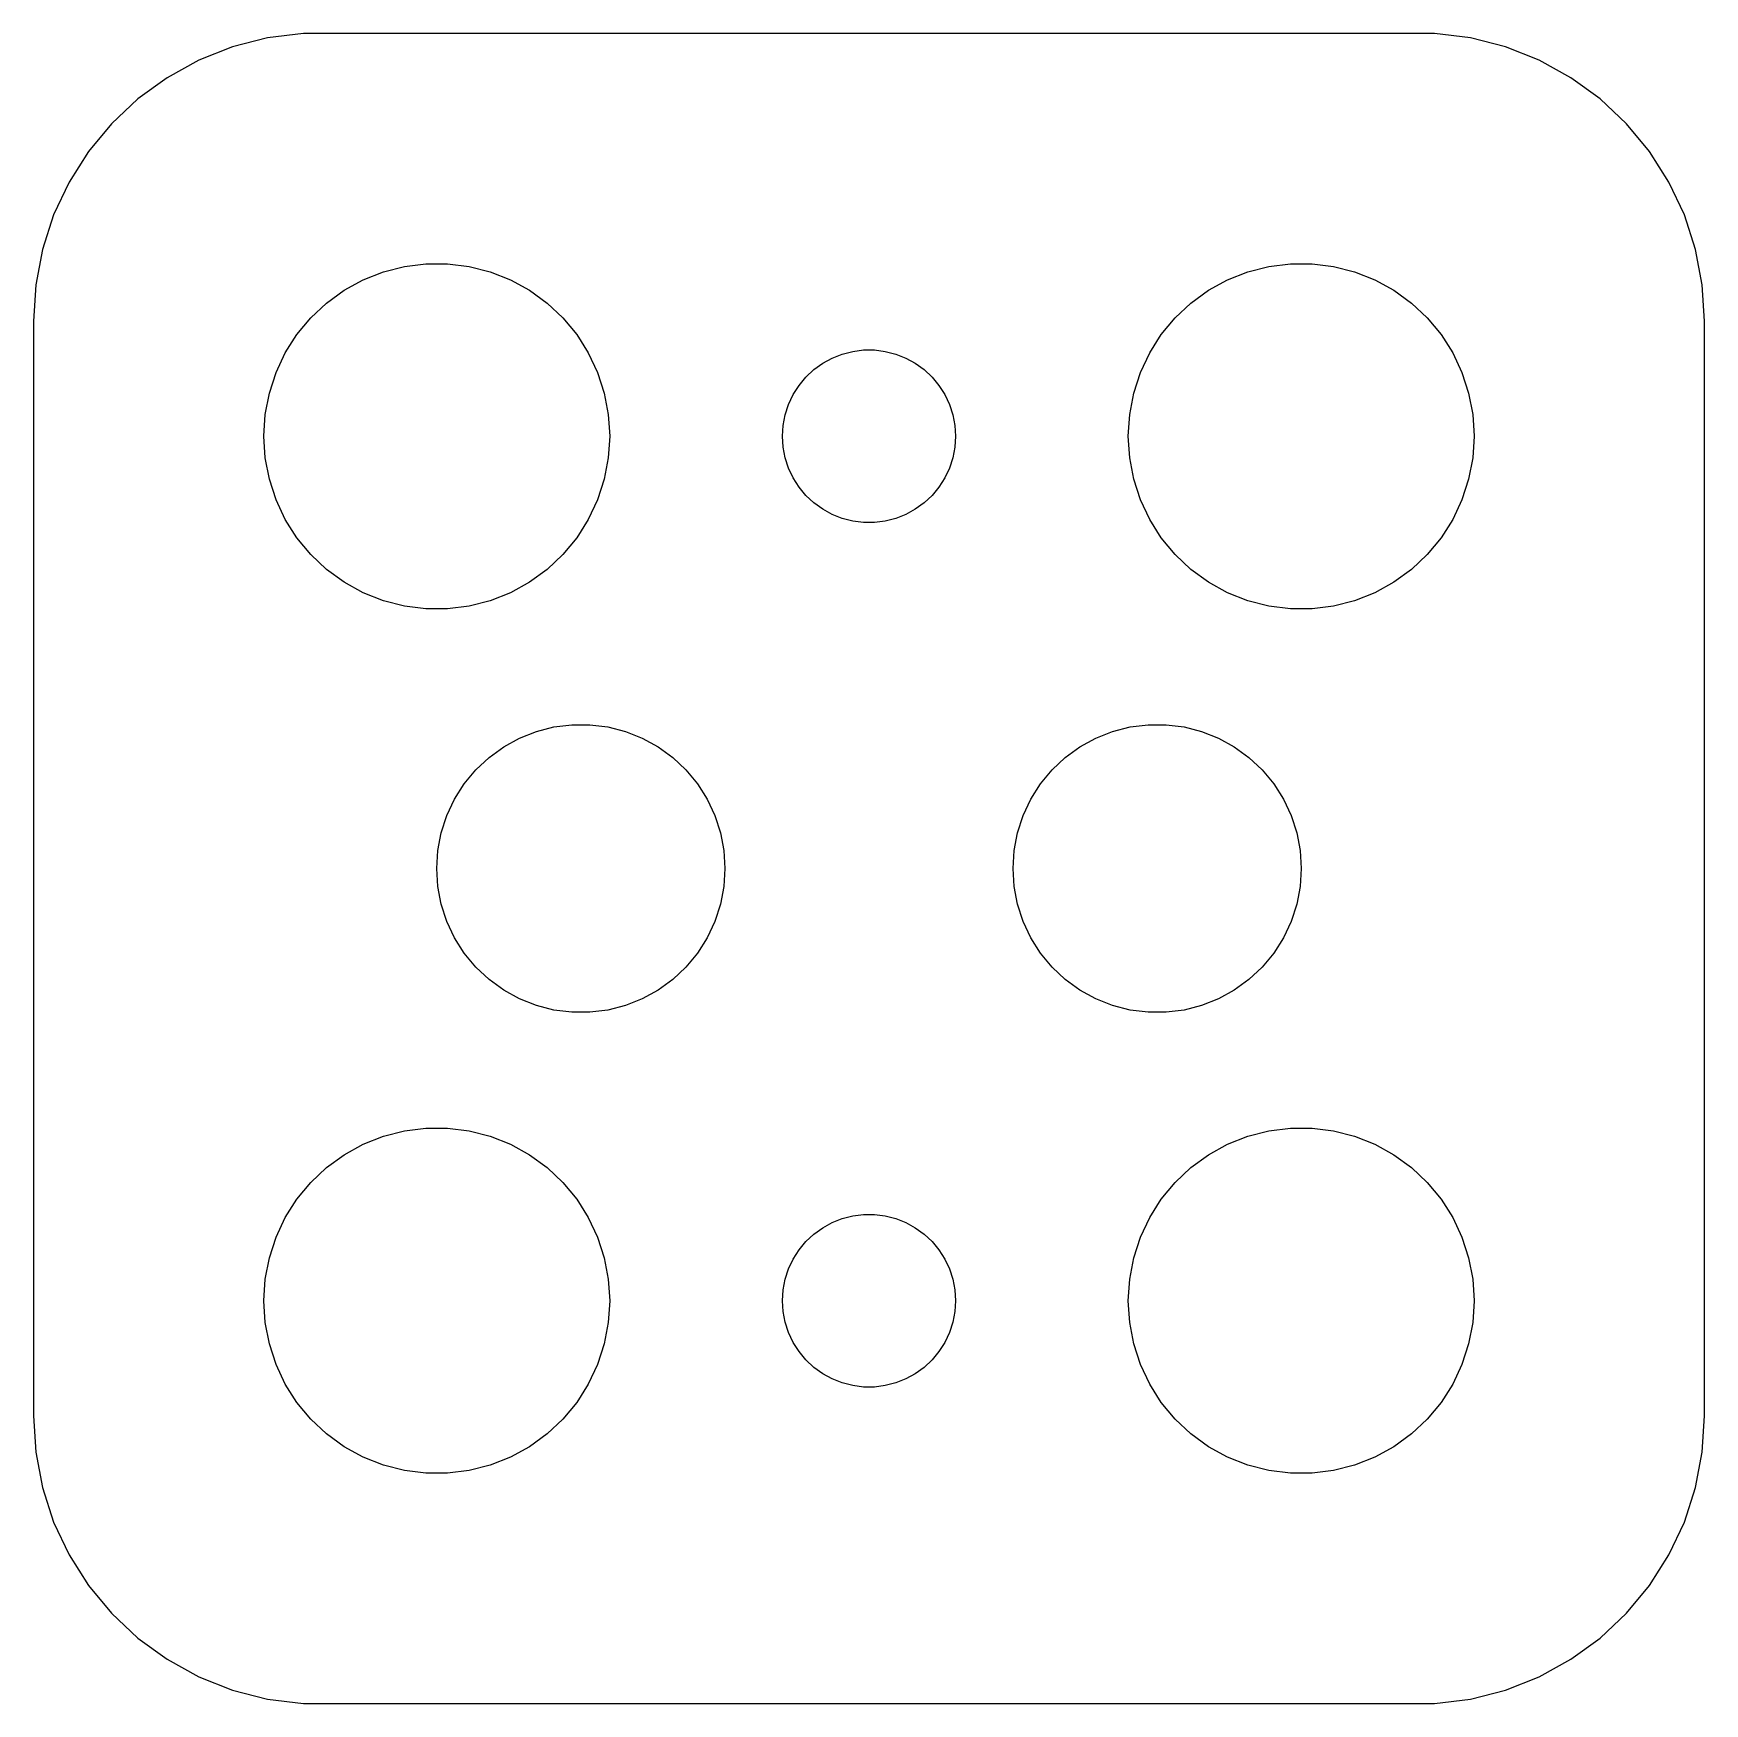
# Model space of a CAD drawing. Header units: metres. Extents: x -14.5 to 14.5, y 24.5 to 53.5.
import ezdxf

# ---------------------------------------------------------------- set-up
doc = ezdxf.new("R2010")
doc.units = ezdxf.units.M

msp = doc.modelspace()

# ---------------------------------------------------------------- linework, layer by layer
for p, q in [((-10.4369, 53.4114), (-11.0451, 53.2553)), ((-9.81395, 53.4901), (-10.4369, 53.4114)), ((9.81395, 53.4901), (-9.81395, 53.4901)), ((10.4369, 53.4114), (9.81395, 53.4901)), ((11.0451, 53.2553), (10.4369, 53.4114)), ((-11.0451, 53.2553), (-11.6289, 53.0241)), ((11.6289, 53.0241), (11.0451, 53.2553)), ((-11.6289, 53.0241), (-12.1791, 52.7216)), ((12.1791, 52.7216), (11.6289, 53.0241)), ((-12.1791, 52.7216), (-12.6871, 52.3526)), ((12.6871, 52.3526), (12.1791, 52.7216)), ((-12.6871, 52.3526), (-13.1448, 51.9227)), ((13.1448, 51.9227), (12.6871, 52.3526)), ((-13.1448, 51.9227), (-13.5451, 51.4389)), ((13.5451, 51.4389), (13.1448, 51.9227)), ((-13.5451, 51.4389), (-13.8815, 50.9088)), ((13.8815, 50.9088), (13.5451, 51.4389)), ((-13.8815, 50.9088), (-14.1489, 50.3406)), ((14.1489, 50.3406), (13.8815, 50.9088)), ((-14.1489, 50.3406), (-14.3429, 49.7434)), ((14.3429, 49.7434), (14.1489, 50.3406)), ((-14.3429, 49.7434), (-14.4606, 49.1267)), ((14.4606, 49.1267), (14.3429, 49.7434)), ((-8.77733, 49.2145), (-8.42705, 49.3532)), ((-8.42705, 49.3532), (-8.06213, 49.4469)), ((-8.06213, 49.4469), (-7.68837, 49.4941)), ((-7.68837, 49.4941), (-7.31161, 49.4941)), ((-7.31161, 49.4941), (-6.93785, 49.4469)), ((-6.93785, 49.4469), (-6.57294, 49.3532)), ((-6.57294, 49.3532), (-6.22266, 49.2145)), ((6.22266, 49.2145), (6.57294, 49.3532)), ((6.57294, 49.3532), (6.93785, 49.4469)), ((6.93785, 49.4469), (7.31161, 49.4941)), ((7.31161, 49.4941), (7.68837, 49.4941)), ((7.68837, 49.4941), (8.06213, 49.4469)), ((8.06213, 49.4469), (8.42705, 49.3532)), ((8.42705, 49.3532), (8.77733, 49.2145)), ((-14.4606, 49.1267), (-14.5, 48.5)), ((-9.41226, 48.8115), (-9.10747, 49.033)), ((-9.10747, 49.033), (-8.77733, 49.2145)), ((-6.22266, 49.2145), (-5.89252, 49.033)), ((-5.89252, 49.033), (-5.58772, 48.8115)), ((5.58772, 48.8115), (5.89252, 49.033)), ((5.89252, 49.033), (6.22266, 49.2145)), ((8.77733, 49.2145), (9.10747, 49.033)), ((9.10747, 49.033), (9.41226, 48.8115)), ((14.5, 48.5), (14.4606, 49.1267)), ((-9.6869, 48.5536), (-9.41226, 48.8115)), ((-5.58772, 48.8115), (-5.31308, 48.5536)), ((5.31308, 48.5536), (5.58772, 48.8115)), ((9.41226, 48.8115), (9.6869, 48.5536)), ((-14.5, 48.5), (-14.5, 29.5)), ((-9.92705, 48.2634), (-9.6869, 48.5536)), ((-5.31308, 48.5536), (-5.07294, 48.2634)), ((5.07294, 48.2634), (5.31308, 48.5536)), ((9.6869, 48.5536), (9.92705, 48.2634)), ((14.5, 29.5), (14.5, 48.5)), ((-10.1289, 47.9453), (-9.92705, 48.2634)), ((-5.07294, 48.2634), (-4.87108, 47.9453)), ((4.87108, 47.9453), (5.07294, 48.2634)), ((9.92705, 48.2634), (10.1289, 47.9453)), ((-10.2893, 47.6044), (-10.1289, 47.9453)), ((-4.87108, 47.9453), (-4.71066, 47.6044)), ((-0.803726, 47.7665), (-0.638657, 47.8572)), ((-0.638657, 47.8572), (-0.463516, 47.9266)), ((-0.463516, 47.9266), (-0.281067, 47.9734)), ((-0.281067, 47.9734), (-0.094177, 47.997)), ((-0.094177, 47.997), (0.094177, 47.997)), ((0.094177, 47.997), (0.281067, 47.9734)), ((0.281067, 47.9734), (0.463516, 47.9266)), ((0.463516, 47.9266), (0.638657, 47.8572)), ((0.638657, 47.8572), (0.803726, 47.7665)), ((4.71066, 47.6044), (4.87108, 47.9453)), ((10.1289, 47.9453), (10.2893, 47.6044)), ((-10.4057, 47.2461), (-10.2893, 47.6044)), ((-4.71066, 47.6044), (-4.59424, 47.2461)), ((-1.09344, 47.5268), (-0.956131, 47.6558)), ((-0.956131, 47.6558), (-0.803726, 47.7665)), ((0.803726, 47.7665), (0.956131, 47.6558)), ((0.956131, 47.6558), (1.09344, 47.5268)), ((4.59424, 47.2461), (4.71066, 47.6044)), ((10.2893, 47.6044), (10.4057, 47.2461)), ((-1.31445, 47.2226), (-1.21352, 47.3817)), ((-1.21352, 47.3817), (-1.09344, 47.5268)), ((1.09344, 47.5268), (1.21352, 47.3817)), ((1.21352, 47.3817), (1.31445, 47.2226)), ((-10.4763, 46.876), (-10.4057, 47.2461)), ((-4.59424, 47.2461), (-4.52365, 46.876)), ((-1.45287, 46.873), (-1.39465, 47.0522)), ((-1.39465, 47.0522), (-1.31445, 47.2226)), ((1.31445, 47.2226), (1.39465, 47.0522)), ((1.39465, 47.0522), (1.45287, 46.873)), ((4.52365, 46.876), (4.59424, 47.2461)), ((10.4057, 47.2461), (10.4763, 46.876)), ((-10.5, 46.5), (-10.4763, 46.876)), ((-4.52365, 46.876), (-4.5, 46.5)), ((-1.48816, 46.688), (-1.45287, 46.873)), ((1.45287, 46.873), (1.48816, 46.688)), ((4.5, 46.5), (4.52365, 46.876)), ((10.4763, 46.876), (10.5, 46.5)), ((-10.4763, 46.124), (-10.5, 46.5)), ((-4.5, 46.5), (-4.52365, 46.124)), ((-1.5, 46.5), (-1.48816, 46.688)), ((-1.48816, 46.312), (-1.5, 46.5)), ((1.48816, 46.688), (1.5, 46.5)), ((1.5, 46.5), (1.48816, 46.312)), ((4.52365, 46.124), (4.5, 46.5)), ((10.5, 46.5), (10.4763, 46.124)), ((-10.4057, 45.7539), (-10.4763, 46.124)), ((-4.52365, 46.124), (-4.59424, 45.7539)), ((-1.45287, 46.127), (-1.48816, 46.312)), ((-1.39465, 45.9478), (-1.45287, 46.127)), ((1.45287, 46.127), (1.39465, 45.9478)), ((1.48816, 46.312), (1.45287, 46.127)), ((4.59424, 45.7539), (4.52365, 46.124)), ((10.4763, 46.124), (10.4057, 45.7539)), ((-1.31445, 45.7774), (-1.39465, 45.9478)), ((1.39465, 45.9478), (1.31445, 45.7774)), ((-10.2893, 45.3956), (-10.4057, 45.7539)), ((-4.59424, 45.7539), (-4.71066, 45.3956)), ((-1.21352, 45.6183), (-1.31445, 45.7774)), ((-1.09344, 45.4732), (-1.21352, 45.6183)), ((1.21352, 45.6183), (1.09344, 45.4732)), ((1.31445, 45.7774), (1.21352, 45.6183)), ((4.71066, 45.3956), (4.59424, 45.7539)), ((10.4057, 45.7539), (10.2893, 45.3956)), ((-10.1289, 45.0547), (-10.2893, 45.3956)), ((-4.71066, 45.3956), (-4.87108, 45.0547)), ((-0.956131, 45.3442), (-1.09344, 45.4732)), ((-0.803726, 45.2335), (-0.956131, 45.3442)), ((0.956131, 45.3442), (0.803726, 45.2335)), ((1.09344, 45.4732), (0.956131, 45.3442)), ((4.87108, 45.0547), (4.71066, 45.3956)), ((10.2893, 45.3956), (10.1289, 45.0547)), ((-9.92705, 44.7366), (-10.1289, 45.0547)), ((-4.87108, 45.0547), (-5.07294, 44.7366)), ((-0.638657, 45.1427), (-0.803726, 45.2335)), ((-0.463516, 45.0734), (-0.638657, 45.1427)), ((-0.281067, 45.0266), (-0.463516, 45.0734)), ((-0.094177, 45.0029), (-0.281067, 45.0266)), ((0.094177, 45.0029), (-0.094177, 45.0029)), ((0.281067, 45.0266), (0.094177, 45.0029)), ((0.463516, 45.0734), (0.281067, 45.0266)), ((0.638657, 45.1427), (0.463516, 45.0734)), ((0.803726, 45.2335), (0.638657, 45.1427)), ((5.07294, 44.7366), (4.87108, 45.0547)), ((10.1289, 45.0547), (9.92705, 44.7366)), ((-9.6869, 44.4464), (-9.92705, 44.7366)), ((-5.07294, 44.7366), (-5.31308, 44.4464)), ((5.31308, 44.4464), (5.07294, 44.7366)), ((9.92705, 44.7366), (9.6869, 44.4464)), ((-9.41226, 44.1884), (-9.6869, 44.4464)), ((-5.31308, 44.4464), (-5.58772, 44.1884)), ((5.58772, 44.1884), (5.31308, 44.4464)), ((9.6869, 44.4464), (9.41226, 44.1884)), ((-9.10747, 43.967), (-9.41226, 44.1884)), ((-5.58772, 44.1884), (-5.89252, 43.967)), ((5.89252, 43.967), (5.58772, 44.1884)), ((9.41226, 44.1884), (9.10747, 43.967)), ((-8.77733, 43.7855), (-9.10747, 43.967)), ((-5.89252, 43.967), (-6.22266, 43.7855)), ((6.22266, 43.7855), (5.89252, 43.967)), ((9.10747, 43.967), (8.77733, 43.7855)), ((-8.42705, 43.6468), (-8.77733, 43.7855)), ((-8.06213, 43.5531), (-8.42705, 43.6468)), ((-7.68837, 43.5059), (-8.06213, 43.5531)), ((-7.31161, 43.5059), (-7.68837, 43.5059)), ((-6.93785, 43.5531), (-7.31161, 43.5059)), ((-6.57294, 43.6468), (-6.93785, 43.5531)), ((-6.22266, 43.7855), (-6.57294, 43.6468)), ((6.57294, 43.6468), (6.22266, 43.7855)), ((6.93785, 43.5531), (6.57294, 43.6468)), ((7.31161, 43.5059), (6.93785, 43.5531)), ((7.68837, 43.5059), (7.31161, 43.5059)), ((8.06213, 43.5531), (7.68837, 43.5059)), ((8.42705, 43.6468), (8.06213, 43.5531)), ((8.77733, 43.7855), (8.42705, 43.6468)), ((-5.46844, 41.4557), (-5.15697, 41.4951)), ((-5.15697, 41.4951), (-4.84302, 41.4951)), ((-4.84302, 41.4951), (-4.53154, 41.4557)), ((4.53154, 41.4557), (4.84302, 41.4951)), ((4.84302, 41.4951), (5.15697, 41.4951)), ((5.15697, 41.4951), (5.46844, 41.4557)), ((-6.33955, 41.1108), (-6.06444, 41.2621)), ((-6.06444, 41.2621), (-5.77254, 41.3776)), ((-5.77254, 41.3776), (-5.46844, 41.4557)), ((-4.53154, 41.4557), (-4.22745, 41.3776)), ((-4.22745, 41.3776), (-3.93555, 41.2621)), ((-3.93555, 41.2621), (-3.66043, 41.1108)), ((3.66043, 41.1108), (3.93555, 41.2621)), ((3.93555, 41.2621), (4.22745, 41.3776)), ((4.22745, 41.3776), (4.53154, 41.4557)), ((5.46844, 41.4557), (5.77254, 41.3776)), ((5.77254, 41.3776), (6.06444, 41.2621)), ((6.06444, 41.2621), (6.33955, 41.1108)), ((-6.82242, 40.7114), (-6.59355, 40.9263)), ((-6.59355, 40.9263), (-6.33955, 41.1108)), ((-3.66043, 41.1108), (-3.40643, 40.9263)), ((-3.40643, 40.9263), (-3.17757, 40.7114)), ((3.17757, 40.7114), (3.40643, 40.9263)), ((3.40643, 40.9263), (3.66043, 41.1108)), ((6.33955, 41.1108), (6.59355, 40.9263)), ((6.59355, 40.9263), (6.82242, 40.7114)), ((-7.02254, 40.4695), (-6.82242, 40.7114)), ((-3.17757, 40.7114), (-2.97745, 40.4695)), ((2.97745, 40.4695), (3.17757, 40.7114)), ((6.82242, 40.7114), (7.02254, 40.4695)), ((-7.19077, 40.2044), (-7.02254, 40.4695)), ((-2.97745, 40.4695), (-2.80922, 40.2044)), ((2.80922, 40.2044), (2.97745, 40.4695)), ((7.02254, 40.4695), (7.19077, 40.2044)), ((-7.32443, 39.9203), (-7.19077, 40.2044)), ((-2.80922, 40.2044), (-2.67555, 39.9203)), ((2.67555, 39.9203), (2.80922, 40.2044)), ((7.19077, 40.2044), (7.32443, 39.9203)), ((-7.42145, 39.6217), (-7.32443, 39.9203)), ((-2.67555, 39.9203), (-2.57854, 39.6217)), ((2.57854, 39.6217), (2.67555, 39.9203)), ((7.32443, 39.9203), (7.42145, 39.6217)), ((-7.48029, 39.3133), (-7.42145, 39.6217)), ((-2.57854, 39.6217), (-2.5197, 39.3133)), ((2.5197, 39.3133), (2.57854, 39.6217)), ((7.42145, 39.6217), (7.48029, 39.3133)), ((-7.5, 39), (-7.48029, 39.3133)), ((-2.5197, 39.3133), (-2.5, 39)), ((2.5, 39), (2.5197, 39.3133)), ((7.48029, 39.3133), (7.5, 39)), ((-7.48029, 38.6867), (-7.5, 39)), ((-2.5, 39), (-2.5197, 38.6867)), ((2.5197, 38.6867), (2.5, 39)), ((7.5, 39), (7.48029, 38.6867)), ((-7.42145, 38.3783), (-7.48029, 38.6867)), ((-2.5197, 38.6867), (-2.57854, 38.3783)), ((2.57854, 38.3783), (2.5197, 38.6867)), ((7.48029, 38.6867), (7.42145, 38.3783)), ((-7.32443, 38.0797), (-7.42145, 38.3783)), ((-2.57854, 38.3783), (-2.67555, 38.0797)), ((2.67555, 38.0797), (2.57854, 38.3783)), ((7.42145, 38.3783), (7.32443, 38.0797)), ((-7.19077, 37.7956), (-7.32443, 38.0797)), ((-2.67555, 38.0797), (-2.80922, 37.7956)), ((2.80922, 37.7956), (2.67555, 38.0797)), ((7.32443, 38.0797), (7.19077, 37.7956)), ((-7.02254, 37.5305), (-7.19077, 37.7956)), ((-2.80922, 37.7956), (-2.97745, 37.5305)), ((2.97745, 37.5305), (2.80922, 37.7956)), ((7.19077, 37.7956), (7.02254, 37.5305)), ((-6.82242, 37.2886), (-7.02254, 37.5305)), ((-2.97745, 37.5305), (-3.17757, 37.2886)), ((3.17757, 37.2886), (2.97745, 37.5305)), ((7.02254, 37.5305), (6.82242, 37.2886)), ((-6.59355, 37.0737), (-6.82242, 37.2886)), ((-3.17757, 37.2886), (-3.40643, 37.0737)), ((3.40643, 37.0737), (3.17757, 37.2886)), ((6.82242, 37.2886), (6.59355, 37.0737)), ((-6.33955, 36.8892), (-6.59355, 37.0737)), ((-6.06444, 36.7379), (-6.33955, 36.8892)), ((-3.66043, 36.8892), (-3.93555, 36.7379)), ((-3.40643, 37.0737), (-3.66043, 36.8892)), ((3.66043, 36.8892), (3.40643, 37.0737)), ((3.93555, 36.7379), (3.66043, 36.8892)), ((6.33955, 36.8892), (6.06444, 36.7379)), ((6.59355, 37.0737), (6.33955, 36.8892)), ((-5.77254, 36.6224), (-6.06444, 36.7379)), ((-5.46844, 36.5443), (-5.77254, 36.6224)), ((-5.15697, 36.5049), (-5.46844, 36.5443)), ((-4.53154, 36.5443), (-4.84302, 36.5049)), ((-4.22745, 36.6224), (-4.53154, 36.5443)), ((-3.93555, 36.7379), (-4.22745, 36.6224)), ((4.22745, 36.6224), (3.93555, 36.7379)), ((4.53154, 36.5443), (4.22745, 36.6224)), ((4.84302, 36.5049), (4.53154, 36.5443)), ((5.46844, 36.5443), (5.15697, 36.5049)), ((5.77254, 36.6224), (5.46844, 36.5443)), ((6.06444, 36.7379), (5.77254, 36.6224)), ((-4.84302, 36.5049), (-5.15697, 36.5049)), ((5.15697, 36.5049), (4.84302, 36.5049)), ((-8.77733, 34.2145), (-8.42705, 34.3532)), ((-8.42705, 34.3532), (-8.06213, 34.4469)), ((-8.06213, 34.4469), (-7.68837, 34.4941)), ((-7.68837, 34.4941), (-7.31161, 34.4941)), ((-7.31161, 34.4941), (-6.93785, 34.4469)), ((-6.93785, 34.4469), (-6.57294, 34.3532)), ((-6.57294, 34.3532), (-6.22266, 34.2145)), ((6.22266, 34.2145), (6.57294, 34.3532)), ((6.57294, 34.3532), (6.93785, 34.4469)), ((6.93785, 34.4469), (7.31161, 34.4941)), ((7.31161, 34.4941), (7.68837, 34.4941)), ((7.68837, 34.4941), (8.06213, 34.4469)), ((8.06213, 34.4469), (8.42705, 34.3532)), ((8.42705, 34.3532), (8.77733, 34.2145)), ((-9.41226, 33.8116), (-9.10747, 34.033)), ((-9.10747, 34.033), (-8.77733, 34.2145)), ((-6.22266, 34.2145), (-5.89252, 34.033)), ((-5.89252, 34.033), (-5.58772, 33.8116)), ((5.58772, 33.8116), (5.89252, 34.033)), ((5.89252, 34.033), (6.22266, 34.2145)), ((8.77733, 34.2145), (9.10747, 34.033)), ((9.10747, 34.033), (9.41226, 33.8116)), ((-9.6869, 33.5536), (-9.41226, 33.8116)), ((-5.58772, 33.8116), (-5.31308, 33.5536)), ((5.31308, 33.5536), (5.58772, 33.8116)), ((9.41226, 33.8116), (9.6869, 33.5536)), ((-9.92705, 33.2634), (-9.6869, 33.5536)), ((-5.31308, 33.5536), (-5.07294, 33.2634)), ((5.07294, 33.2634), (5.31308, 33.5536)), ((9.6869, 33.5536), (9.92705, 33.2634)), ((-10.1289, 32.9453), (-9.92705, 33.2634)), ((-5.07294, 33.2634), (-4.87108, 32.9453)), ((4.87108, 32.9453), (5.07294, 33.2634)), ((9.92705, 33.2634), (10.1289, 32.9453)), ((-10.2893, 32.6044), (-10.1289, 32.9453)), ((-4.87108, 32.9453), (-4.71066, 32.6044)), ((-0.803726, 32.7665), (-0.638657, 32.8573)), ((-0.638657, 32.8573), (-0.463516, 32.9266)), ((-0.463516, 32.9266), (-0.281067, 32.9734)), ((-0.281067, 32.9734), (-0.094177, 32.9971)), ((-0.094177, 32.9971), (0.094177, 32.9971)), ((0.094177, 32.9971), (0.281067, 32.9734)), ((0.281067, 32.9734), (0.463516, 32.9266)), ((0.463516, 32.9266), (0.638657, 32.8573)), ((0.638657, 32.8573), (0.803726, 32.7665)), ((4.71066, 32.6044), (4.87108, 32.9453)), ((10.1289, 32.9453), (10.2893, 32.6044)), ((-10.4057, 32.2461), (-10.2893, 32.6044)), ((-4.71066, 32.6044), (-4.59424, 32.2461)), ((-1.21352, 32.3817), (-1.09344, 32.5268)), ((-1.09344, 32.5268), (-0.956131, 32.6558)), ((-0.956131, 32.6558), (-0.803726, 32.7665)), ((0.803726, 32.7665), (0.956131, 32.6558)), ((0.956131, 32.6558), (1.09344, 32.5268)), ((1.09344, 32.5268), (1.21352, 32.3817)), ((4.59424, 32.2461), (4.71066, 32.6044)), ((10.2893, 32.6044), (10.4057, 32.2461)), ((-10.4763, 31.876), (-10.4057, 32.2461)), ((-4.59424, 32.2461), (-4.52365, 31.876)), ((-1.39465, 32.0522), (-1.31445, 32.2226)), ((-1.31445, 32.2226), (-1.21352, 32.3817)), ((1.21352, 32.3817), (1.31445, 32.2226)), ((1.31445, 32.2226), (1.39465, 32.0522)), ((4.52365, 31.876), (4.59424, 32.2461)), ((10.4057, 32.2461), (10.4763, 31.876)), ((-1.45287, 31.873), (-1.39465, 32.0522)), ((1.39465, 32.0522), (1.45287, 31.873)), ((-10.5, 31.5), (-10.4763, 31.876)), ((-4.52365, 31.876), (-4.5, 31.5)), ((-1.5, 31.5), (-1.48816, 31.688)), ((-1.48816, 31.688), (-1.45287, 31.873)), ((1.45287, 31.873), (1.48816, 31.688)), ((1.48816, 31.688), (1.5, 31.5)), ((4.5, 31.5), (4.52365, 31.876)), ((10.4763, 31.876), (10.5, 31.5)), ((-10.4763, 31.124), (-10.5, 31.5)), ((-4.5, 31.5), (-4.52365, 31.124)), ((-1.48816, 31.312), (-1.5, 31.5)), ((1.5, 31.5), (1.48816, 31.312)), ((4.52365, 31.124), (4.5, 31.5)), ((10.5, 31.5), (10.4763, 31.124)), ((-10.4057, 30.7539), (-10.4763, 31.124)), ((-4.52365, 31.124), (-4.59424, 30.7539)), ((-1.45287, 31.127), (-1.48816, 31.312)), ((-1.39465, 30.9478), (-1.45287, 31.127)), ((1.45287, 31.127), (1.39465, 30.9478)), ((1.48816, 31.312), (1.45287, 31.127)), ((4.59424, 30.7539), (4.52365, 31.124)), ((10.4763, 31.124), (10.4057, 30.7539)), ((-10.2893, 30.3956), (-10.4057, 30.7539)), ((-4.59424, 30.7539), (-4.71066, 30.3956)), ((-1.31445, 30.7774), (-1.39465, 30.9478)), ((-1.21352, 30.6183), (-1.31445, 30.7774)), ((1.31445, 30.7774), (1.21352, 30.6183)), ((1.39465, 30.9478), (1.31445, 30.7774)), ((4.71066, 30.3956), (4.59424, 30.7539)), ((10.4057, 30.7539), (10.2893, 30.3956)), ((-1.09344, 30.4732), (-1.21352, 30.6183)), ((-0.956131, 30.3442), (-1.09344, 30.4732)), ((1.09344, 30.4732), (0.956131, 30.3442)), ((1.21352, 30.6183), (1.09344, 30.4732)), ((-10.1289, 30.0547), (-10.2893, 30.3956)), ((-4.71066, 30.3956), (-4.87108, 30.0547)), ((-0.803726, 30.2335), (-0.956131, 30.3442)), ((-0.638657, 30.1428), (-0.803726, 30.2335)), ((0.803726, 30.2335), (0.638657, 30.1428)), ((0.956131, 30.3442), (0.803726, 30.2335)), ((4.87108, 30.0547), (4.71066, 30.3956)), ((10.2893, 30.3956), (10.1289, 30.0547)), ((-9.92705, 29.7366), (-10.1289, 30.0547)), ((-4.87108, 30.0547), (-5.07294, 29.7366)), ((-0.463516, 30.0734), (-0.638657, 30.1428)), ((-0.281067, 30.0266), (-0.463516, 30.0734)), ((-0.094177, 30.003), (-0.281067, 30.0266)), ((0.094177, 30.003), (-0.094177, 30.003)), ((0.281067, 30.0266), (0.094177, 30.003)), ((0.463516, 30.0734), (0.281067, 30.0266)), ((0.638657, 30.1428), (0.463516, 30.0734)), ((5.07294, 29.7366), (4.87108, 30.0547)), ((10.1289, 30.0547), (9.92705, 29.7366)), ((-9.6869, 29.4464), (-9.92705, 29.7366)), ((-5.07294, 29.7366), (-5.31308, 29.4464)), ((5.31308, 29.4464), (5.07294, 29.7366)), ((9.92705, 29.7366), (9.6869, 29.4464)), ((-14.5, 29.5), (-14.4606, 28.8733)), ((-9.41226, 29.1885), (-9.6869, 29.4464)), ((-5.31308, 29.4464), (-5.58772, 29.1885)), ((5.58772, 29.1885), (5.31308, 29.4464)), ((9.6869, 29.4464), (9.41226, 29.1885)), ((14.4606, 28.8733), (14.5, 29.5)), ((-9.10747, 28.967), (-9.41226, 29.1885)), ((-5.58772, 29.1885), (-5.89252, 28.967)), ((5.89252, 28.967), (5.58772, 29.1885)), ((9.41226, 29.1885), (9.10747, 28.967)), ((-14.4606, 28.8733), (-14.3429, 28.2566)), ((-8.77733, 28.7855), (-9.10747, 28.967)), ((-8.42705, 28.6468), (-8.77733, 28.7855)), ((-6.22266, 28.7855), (-6.57294, 28.6468)), ((-5.89252, 28.967), (-6.22266, 28.7855)), ((6.22266, 28.7855), (5.89252, 28.967)), ((6.57294, 28.6468), (6.22266, 28.7855)), ((8.77733, 28.7855), (8.42705, 28.6468)), ((9.10747, 28.967), (8.77733, 28.7855)), ((14.3429, 28.2566), (14.4606, 28.8733)), ((-8.06213, 28.5531), (-8.42705, 28.6468)), ((-7.68837, 28.5059), (-8.06213, 28.5531)), ((-7.31161, 28.5059), (-7.68837, 28.5059)), ((-6.93785, 28.5531), (-7.31161, 28.5059)), ((-6.57294, 28.6468), (-6.93785, 28.5531)), ((6.93785, 28.5531), (6.57294, 28.6468)), ((7.31161, 28.5059), (6.93785, 28.5531)), ((7.68837, 28.5059), (7.31161, 28.5059)), ((8.06213, 28.5531), (7.68837, 28.5059)), ((8.42705, 28.6468), (8.06213, 28.5531)), ((-14.3429, 28.2566), (-14.1489, 27.6594)), ((14.1489, 27.6594), (14.3429, 28.2566)), ((-14.1489, 27.6594), (-13.8815, 27.0912)), ((13.8815, 27.0912), (14.1489, 27.6594)), ((-13.8815, 27.0912), (-13.5451, 26.5611)), ((13.5451, 26.5611), (13.8815, 27.0912)), ((-13.5451, 26.5611), (-13.1448, 26.0773)), ((13.1448, 26.0773), (13.5451, 26.5611)), ((-13.1448, 26.0773), (-12.6871, 25.6474)), ((12.6871, 25.6474), (13.1448, 26.0773)), ((-12.6871, 25.6474), (-12.1791, 25.2784)), ((12.1791, 25.2784), (12.6871, 25.6474)), ((-12.1791, 25.2784), (-11.6289, 24.9759)), ((11.6289, 24.9759), (12.1791, 25.2784)), ((-11.6289, 24.9759), (-11.0451, 24.7447)), ((11.0451, 24.7447), (11.6289, 24.9759)), ((-11.0451, 24.7447), (-10.4369, 24.5886)), ((10.4369, 24.5886), (11.0451, 24.7447)), ((-10.4369, 24.5886), (-9.81395, 24.5099)), ((-9.81395, 24.5099), (9.81395, 24.5099)), ((9.81395, 24.5099), (10.4369, 24.5886))]:
    msp.add_line(p, q)

doc.saveas('drawing.dxf')
